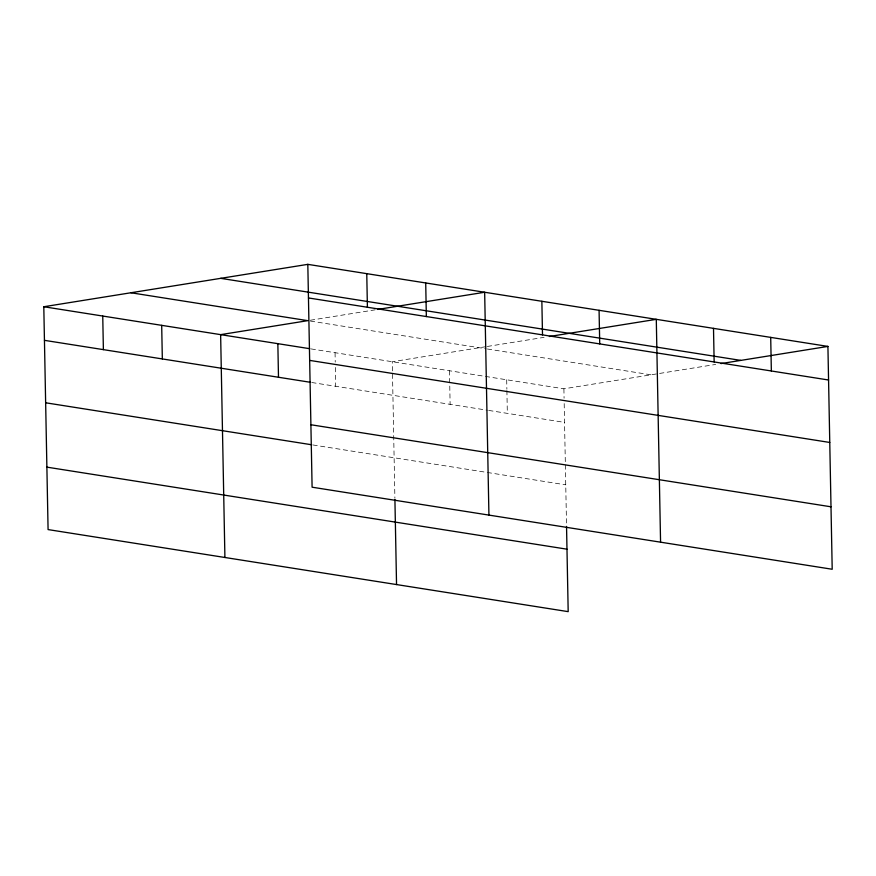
<?xml version="1.0" encoding="UTF-8"?>
<svg xmlns="http://www.w3.org/2000/svg" width="876" height="876" viewBox="0 0 876 876"><rect width="100%" height="100%" fill="white"/><g stroke="black" fill="none" stroke-linecap="round" stroke-linejoin="round"><path stroke-width="0.66" stroke-dasharray="4.38 3.29" d="M310.4 320.233L375.081 309.841M485.994 346.677L392.273 361.722L394.89 497.984M487.319 346.458L544.084 337.348M311.111 348.922L563.903 388.802L715.714 364.427M310.422 321.076L486.049 348.779M487.374 348.998L651.032 374.819M311.757 382.505L487.374 410.22M488.709 410.428L564.549 422.396M312.951 444.964L485.917 472.252M487.242 472.46L565.743 484.844M563.903 388.802L564.078 398.208M564.188 403.584L566.52 525.063M506.689 379.779L506.875 389.185M506.897 390.521L507.335 413.363M449.476 370.745L450.122 404.34M335.059 352.7L335.234 362.106M335.344 367.471L335.705 386.283"/><path stroke-width="1.31" d="M566.542 526.399L568.185 611.645L48.081 529.586L43.8 306.742L307.815 264.355L827.919 346.414L832.2 569.258L312.097 487.198L307.815 264.355M377.731 309.425L484.658 292.255L488.928 515.099M549.361 336.504L656.288 319.335L660.57 542.178M720.992 363.584L827.919 346.414M220.697 278.338L740.789 360.397M308.462 297.95L828.565 380.009M130.929 292.759L307.761 320.66L220.632 334.643L224.913 557.486M43.8 306.742L309.775 348.703M309.666 360.397L829.769 442.457M44.446 340.337L310.422 382.297M310.903 424.75L830.995 506.799M45.64 402.785L311.626 444.756M46.877 467.138L566.98 549.186M770.705 337.391L771.351 370.975M713.502 328.358L714.148 361.952M599.075 310.312L599.721 343.896M541.861 301.278L542.507 334.873M425.714 282.959L426.349 316.543M394.912 499.32L396.543 584.566M366.759 273.651L367.405 307.246M277.845 343.666L278.491 377.26M161.688 325.346L162.334 358.93M102.744 316.039L103.39 349.634"/></g></svg>
